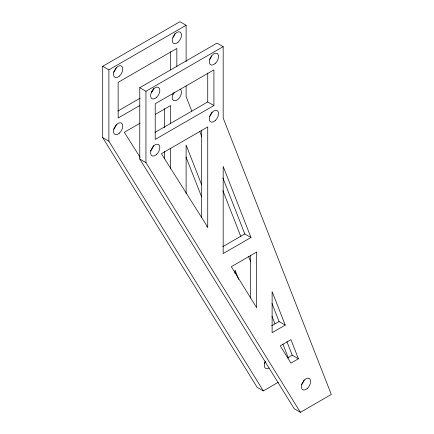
<?xml version="1.0" encoding="UTF-8"?>
<svg xmlns="http://www.w3.org/2000/svg" width="434" height="434" viewBox="0 0 434 434"><rect width="100%" height="100%" fill="white"/><g stroke="black" fill="none" stroke-linecap="round" stroke-linejoin="round"><path stroke-width="0.65" d="M278.492 382.148L263.34 390.898L257.161 387.329L102.701 137.632L102.701 66.288L179.931 21.7L186.11 25.27L186.11 61.612M102.701 66.288L108.88 69.858L186.11 25.27M139.77 87.69L217 43.102L223.179 46.671L223.179 118.01L331.299 394.463L300.409 412.3L294.23 408.73L139.77 159.034L139.77 87.69L145.949 91.259L223.179 46.671M117.836 111.055L140.139 98.176M151.292 91.742L153.056 90.722M139.862 105.473L118.146 118.01L118.146 82.341L176.839 48.451L176.839 66.624M140.16 123.137L124.325 132.278L140.128 157.347M155.41 114.332L170.66 105.527L170.66 123.815M154.905 132.457L207.734 101.957L213.913 105.527L213.913 69.858L155.215 103.742L155.215 139.412L213.913 105.527M222.794 246.653L244.803 233.942L250.982 237.512L223.179 253.564L223.179 166.423L250.982 237.512M271.646 325.815L279.062 321.534L285.241 325.104L272.118 332.677L272.118 291.556L285.241 325.104M287.628 357.86L292.228 355.202L298.408 358.772L290.932 363.09L280.245 345.822L290.932 339.654L298.408 358.772M102.701 137.632L108.88 141.196L263.34 390.898M139.77 159.034L145.949 162.598L300.409 412.3M206.611 226.515L207.734 227.166L207.734 126.929L161.394 153.685L207.734 227.166M222.902 177.956L244.803 233.942M272.015 303.518L279.062 321.534M286.923 341.634L292.228 355.202M191.785 111.126L186.11 96.608L186.11 85.84M199.683 131.323L201.658 136.374M222.892 190.656L240.908 236.731M248.563 256.293L250.537 261.344M272.015 316.256L274.977 323.829M282.876 344.026L288.306 357.914M201.609 184.656L186.11 145.021L186.11 193.656M238.695 279.469L235.049 270.154L235.049 273.523M186.083 157.179L201.582 196.814M250.494 255.197L250.494 298.109M207.734 73.02L207.734 101.957M201.555 130.135L201.555 217.505M170.66 51.619L170.66 69.787M170.66 148.195L170.66 168.511M164.486 108.733L164.486 127.699M164.486 151.401L164.486 158.849M145.949 91.259L145.949 162.598M108.88 69.858L108.88 141.196M304.196 379.837A6.553 3.781 -60 0 1 301.424 384.638M212.085 111.977A6.553 3.781 -60 0 1 209.318 116.773M211.743 55.948A6.553 3.781 -60 0 1 209.318 59.702M153.511 145.347A6.553 3.781 -60 0 1 150.235 151.027M153.511 88.276A6.553 3.781 -60 0 1 151.352 92.773M180.115 89.149A6.553 3.781 -60 0 1 180.115 96.717A6.553 3.781 -60 0 1 173.562 100.504A6.553 3.781 -60 0 1 173.562 92.936M174.457 92.133A6.553 3.781 -60 0 1 172.982 94.552M175.016 33.499A6.553 3.781 -60 0 1 172.982 37.481M116.323 124.46A6.553 3.781 -60 0 1 113.551 129.261M268.95 368.037A6.553 3.781 -60 0 1 264.745 367.376A6.553 3.781 -60 0 1 265.396 361.3M265.087 362.417A6.553 3.781 -60 0 1 264.355 363.236M116.323 67.389A6.553 3.781 -60 0 1 113.551 72.185M256.673 252.062L231.306 266.704L256.673 307.706L256.673 252.062M156.414 97.52A6.553 3.781 -60 0 0 158.491 87.364A6.553 3.781 -60 0 0 150.739 94.243A6.553 3.781 -60 0 0 156.414 97.52M307.218 388.566A6.553 3.781 -60 0 0 309.296 378.415A6.553 3.781 -60 0 0 301.543 385.289A6.553 3.781 -60 0 0 307.218 388.566M215.112 120.706A6.553 3.781 -60 0 0 217.19 110.551A6.553 3.781 -60 0 0 209.438 117.43A6.553 3.781 -60 0 0 215.112 120.706M156.414 154.591A6.553 3.781 -60 0 0 158.491 144.441A6.553 3.781 -60 0 0 150.739 151.314A6.553 3.781 -60 0 0 156.414 154.591M119.345 133.189A6.553 3.781 -60 0 0 121.422 123.039A6.553 3.781 -60 0 0 113.67 129.912A6.553 3.781 -60 0 0 119.345 133.189M178.038 42.228A6.553 3.781 -60 0 0 180.115 32.078A6.553 3.781 -60 0 0 172.363 38.951A6.553 3.781 -60 0 0 178.038 42.228M215.112 63.63A6.553 3.781 -60 0 0 217.19 53.48A6.553 3.781 -60 0 0 209.438 60.353A6.553 3.781 -60 0 0 215.112 63.63M119.345 76.113A6.553 3.781 -60 0 0 121.422 65.963A6.553 3.781 -60 0 0 113.67 72.836A6.553 3.781 -60 0 0 119.345 76.113"/></g></svg>
